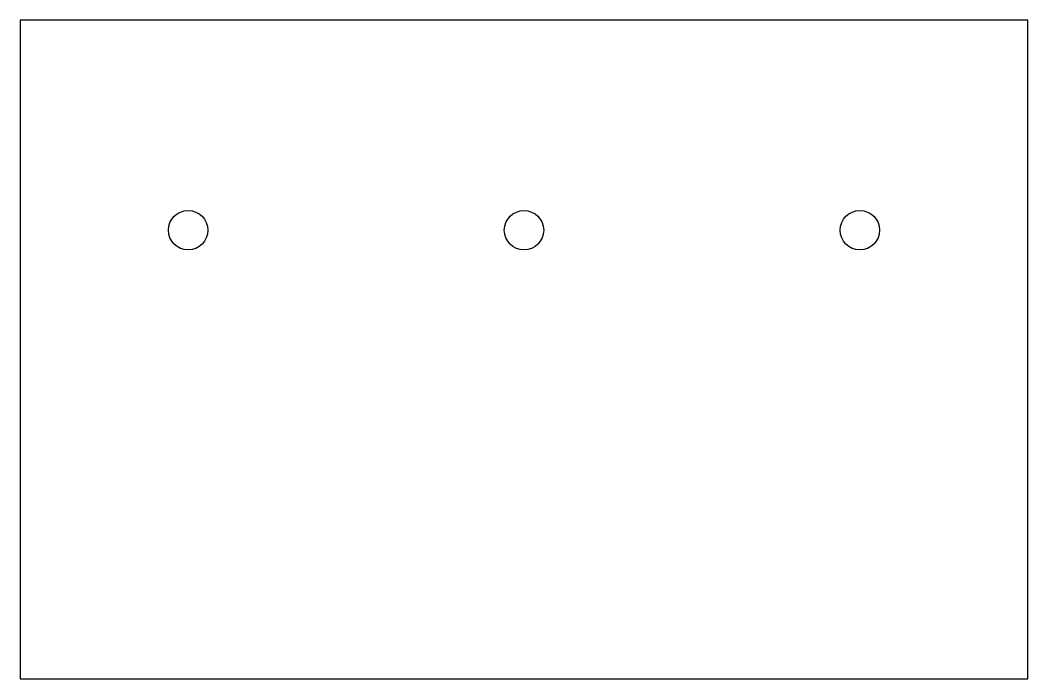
# Model space of a CAD drawing. Extents: x 0 to 24, y 0 to 15.7.
import ezdxf

# ---------------------------------------------------------------- set-up
doc = ezdxf.new("R2010")
doc.units = 0
doc.header["$MEASUREMENT"] = 0
for name, color, linetype in [('15', 4, 'CONTINUOUS'), ('BURN', 1, 'CONTINUOUS'), ('SCRIBE', 1, 'CONTINUOUS'), ('SLOTOVERLAY', 7, 'CONTINUOUS')]:
    doc.layers.add(name, color=color, linetype=linetype)

msp = doc.modelspace()

# ---------------------------------------------------------------- linework, layer by layer
at = {"layer": '15'}
for centre in [(4, 10.675), (12, 10.675), (20, 10.675)]:
    msp.add_circle(centre, 0.469, dxfattribs=at)
at = {"layer": 'BURN'}
for p, q in [((24, 15.675), (0, 15.675)), ((0, 15.675), (0, 0)), ((24, 0), (24, 15.675)), ((0, 0), (24, 0))]:
    msp.add_line(p, q, dxfattribs=at)
at = {"layer": 'SCRIBE'}
for centre in [(1, 7.587), (23, 7.587)]:
    msp.add_circle(centre, 0, dxfattribs=at)
at = {"layer": 'SLOTOVERLAY'}
for centre in [(4, 10.675), (12, 10.675), (20, 10.675)]:
    msp.add_circle(centre, 0.469, dxfattribs=at)

doc.saveas('drawing.dxf')
